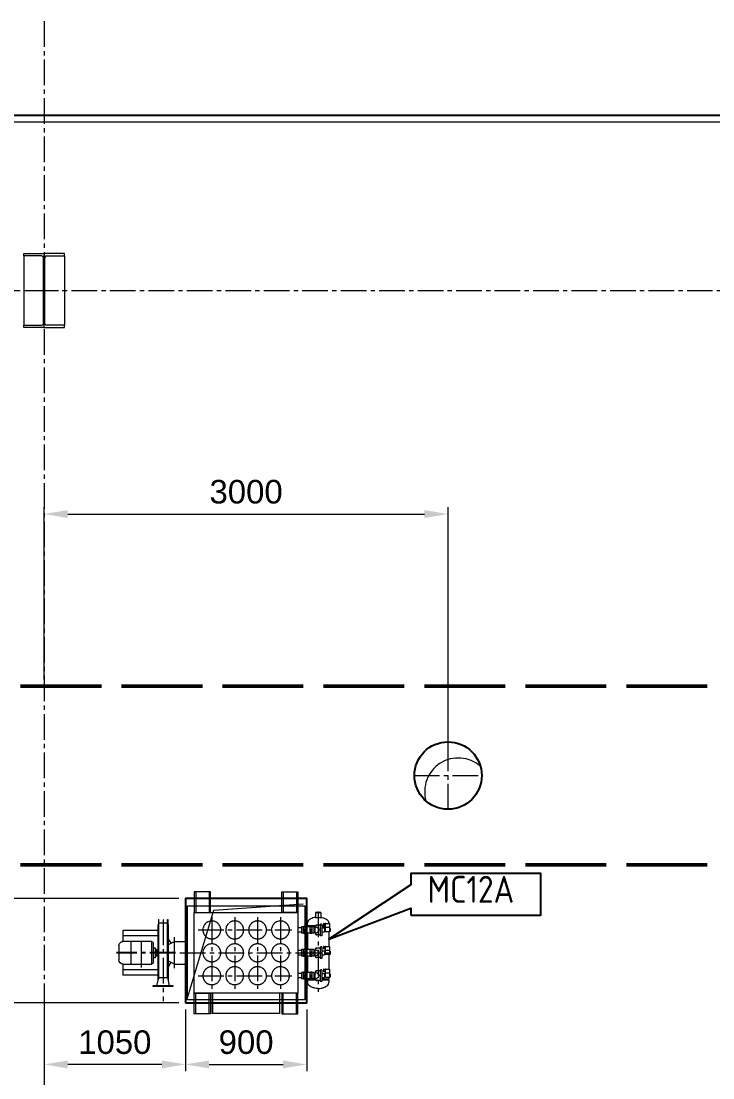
# Model space of a CAD drawing. Header units: millimetres. Extents: x 163705 to 1616509, y 81827 to 302547.
# Drawn here: x 881938 to 887076, y 144415 to 152260 of the extents above; entities that cross this region are included whole.
import ezdxf
from ezdxf.enums import TextEntityAlignment as Align

# ---------------------------------------------------------------- set-up
doc = ezdxf.new("R2010")
doc.units = ezdxf.units.MM
doc.header["$LTSCALE"] = 10
doc.linetypes.add('ACAD_ISO02W100', pattern=[15, 12, -3])
doc.linetypes.add('CENTER2', pattern=[28.575, 19.05, -3.175, 3.175, -3.175])
for name, color, linetype, lineweight in [('1-中心线', 1, 'CENTER2', 0), ('1-剖面线', 8, 'Continuous', 0), ('1-护栏', 4, 'Continuous', 18), ('1-文本', 4, 'Continuous', 0), ('1-标注', 3, 'Continuous', 0), ('1-虚线', 8, 'ACAD_ISO02W100', 0), ('1-设备轮廓', 2, 'Continuous', 18), ('1-钢构', 6, 'Continuous', 0)]:
    doc.layers.add(name, color=color, linetype=linetype, lineweight=lineweight)
doc.styles.add('HZ', font='gbenor.shx', dxfattribs={"bigfont": 'gbcbig.shx'})
doc.styles.get("Standard").update_dxf_attribs({"font": 'arial.ttf'})
doc.dimstyles.new('AM_GB50$0', dxfattribs={"dimscale": 50, "dimtxt": 3.5, "dimasz": 3.5, "dimexe": 1, "dimexo": 1, "dimgap": 1.5, "dimtad": 1, "dimdsep": 46, "dimtxsty": 'Standard', "dimcen": 0, "dimclrd": 256, "dimclre": 256, "dimclrt": 2, "dimadec": 0, "dimazin": 2, "dimtp": 0.1, "dimtm": 0.1, "dimtfac": 0.71, "dimtdec": 3, "dimtmove": 0, "dimatfit": 3, "dimfxl": 0, "dimlwd": -1, "dimlwe": -1, "dimarcsym": 0})

# ---------------------------------------------------------------- blocks, each defined once
blk = doc.blocks.new('G$CEDFA10A2')
for p, q in [((0, 535), (0, 553)), ((0, 553), (150, 553)), ((300, 553), (150, 553)), ((300, 535), (300, 553)), ((131.5, 535), (0, 535)), ((0, 535), (0, 21)), ((144.5, 34), (144.5, 522)), ((155.5, 34), (155.5, 522)), ((168.5, 535), (300, 535)), ((300, 535), (300, 21)), ((0, 21), (131.5, 21)), ((0, 3), (0, 21)), ((150, 3), (0, 3)), ((150, 3), (300, 3)), ((300, 21), (168.5, 21)), ((300, 3), (300, 21))]:
    blk.add_line(p, q)
for centre, start, end in [((131.5, 522), 0, 90), ((168.5, 522), 90, 180), ((131.5, 34), 270, 0), ((168.5, 34), 180, 270)]:
    blk.add_arc(centre, 13, start, end)
at = {"layer": '1-中心线'}
for p, q in [((150, 0), (150, 556)), ((-3, 278), (303, 278))]:
    blk.add_line(p, q, dxfattribs=at)
blk.add_text('HC_SUPERPART', height=0.001).set_placement((150, 3))
blk = doc.blocks.new('G$C9E76C0F0')
blk.add_circle((253, 253), 250)
at = {"layer": '1-中心线'}
for p, q in [((253, 0), (253, 506)), ((0, 253), (506, 253))]:
    blk.add_line(p, q, dxfattribs=at)
at = {"layer": '1-剖面线'}
blk.add_arc((329.3, 133.6), 250, 49.03118, 196.11693, dxfattribs=at)
blk = doc.blocks.new('*D469')
at = {"layer": '1-标注', "transparency": 16777216}
for p, q in [((882109.1, 147372.1), (882109.1, 148650.9)), ((885109.1, 146709.6), (885109.1, 148650.9)), ((882284.1, 148600.9), (884934.1, 148600.9))]:
    blk.add_line(p, q, dxfattribs=at)
for points in [[(882284.1, 148630), (882284.1, 148571.7), (882109.1, 148600.9)], [(884934.1, 148630), (884934.1, 148571.7), (885109.1, 148600.9)]]:
    blk.add_solid(points, dxfattribs=at)
at = {"layer": 'Defpoints', "transparency": 16777216}
for p in [(885109.1, 148600.9), (882109.1, 147322.1), (885109.1, 146659.6)]:
    blk.add_point(p, dxfattribs=at)
at = {"layer": '1-标注', "transparency": 16777216, "insert": (883609.1, 148765.3), "char_height": 175, "attachment_point": 5}
blk.add_mtext('3000', dxfattribs=at)
blk = doc.blocks.new('0')
at = {"layer": '1-中心线'}
blk.add_line((232, 248.3), (232, -357.8), dxfattribs=at)
at = {"layer": '1-中心线', "lineweight": 18}
blk.add_lwpolyline([(393, -108.5), (393, 107.5)], dxfattribs=at)
at = {"layer": '1-中心线', "lineweight": 25}
blk.add_lwpolyline([(140.2, 0), (578.9, 0)], dxfattribs=at)
at = {"layer": '1-设备轮廓'}
for p, q in [((197.2, 248.3), (197.2, -196.2)), ((199.5, 248.3), (197.2, 248.3)), ((266.8, 248.3), (264.5, 248.3)), ((264.5, 223.3), (199.5, 223.3)), ((269.1, -206.7), (269.1, 211.4)), ((269.1, 166), (530, 166)), ((530, 166), (530, 83.5)), ((146, 85), (50, 85)), ((146, -115), (146, 115)), ((269.1, 126), (530, 126)), ((314.5, -83.5), (314.5, 83.5)), ((314.5, 83.5), (528.7, 83.5)), ((560, 52.2), (560, -52.2)), ((146, -85), (50, -85)), ((269.1, -126), (530, -126)), ((528.7, -83.5), (314.5, -83.5)), ((530, -83.5), (530, -166)), ((269.1, -166), (530, -166))]:
    blk.add_line(p, q, dxfattribs=at)
for points in [[(199.5, -185.6), (199.5, 248.3)], [(264.5, -185.6), (264.5, 248.3)], [(266.8, 248.3), (266.8, -196.2)], [(197.2, 211.4), (194.9, 211.4), (194.9, -206.8)], [(266.8, 211.4), (269.1, 211.4)], [(146, -85), (196.5, -60), (196.5, 60), (146, 85)], [(469.5, -83.5), (469.5, 83.5)], [(269.1, 25), (274.5, 25), (274.5, -25), (269.1, -25)], [(274.5, 12), (282.5, 24)], [(290.5, -24), (282.5, -24), (282.5, 24), (290.5, 24)], [(302.5, 36), (290.5, 36), (290.5, -36), (302.5, -36)], [(274.5, -12), (282.5, -24)], [(277.5, -245.3), (264, -183.3), (200, -183.3), (186.5, -245.3)]]:
    blk.add_lwpolyline(points, dxfattribs=at)
blk.add_lwpolyline([(314.5, -79.3, -0.414214), (302.5, -67.3), (302.5, 67.3, -0.414214), (314.5, 79.3)], format="xyb", dxfattribs=at)
blk.add_lwpolyline([(157, -245.3), (307, -245.3), (307, -248.3), (157, -248.3)], close=True, dxfattribs=at)
for centre, radius, start, end in [((115, 129.8), 80.5, 314.61916, 353.31383), ((528.7, 52.2), 31.3, 359.99715, 89.99715), ((115, -129.8), 80.5, 6.68617, 45.38084), ((528.7, -52.2), 31.3, 269.99309, 359.99309)]:
    blk.add_arc(centre, radius, start, end, dxfattribs=at)
blk = doc.blocks.new('12A俯视')
at = {"layer": '1-中心线'}
for p, q in [((-535.5, 307.4), (-535.5, -289.9)), ((-255, 265.2), (-255, -266.8)), ((-85, 265.2), (-85, -266.8)), ((85, 265.2), (85, -266.8)), ((255, 265.2), (255, -266.8)), ((357.4, 170), (-340.2, 170)), ((491.8, 0), (-647.5, 0)), ((357.4, -170), (-340.2, -170))]:
    blk.add_line(p, q, dxfattribs=at)
at = {"layer": '1-护栏', "const_width": 10}
blk.add_lwpolyline([(-250, -300), (-250, -450), (250, -450), (250, -300)], dxfattribs=at)
at = {"layer": '1-虚线', "ltscale": 0.05}
for centre in [(-255, 170), (-85, 170), (85, 170), (255, 170), (-255, 0), (-85, 0), (85, 0), (255, 0), (-255, -170), (-85, -170), (85, -170), (255, -170)]:
    blk.add_circle(centre, 66.5, dxfattribs=at)
at = {"layer": '1-设备轮廓'}
for p, q in [((-555, 299.5), (-555.5, 299)), ((-515.5, 299), (-555.5, 299)), ((-555.5, 299), (-555.5, 263)), ((-555, 299.5), (-516, 299.5)), ((-516, 299.5), (-515.5, 299)), ((-515.5, 299), (-515.5, 263)), ((-620, 179.5), (-626, 179.5)), ((-626, 159.5), (-626, 179.5)), ((-622.5, 177.6), (-626, 177.6)), ((-622.5, 172.6), (-626, 172.6)), ((-622.5, 166.4), (-626, 166.4)), ((-622.5, 161.4), (-626, 161.4)), ((-620, 159.5), (-626, 159.5)), ((-622.5, 179.5), (-622.5, 159.5)), ((-620, 187), (-590, 187)), ((-620, 187), (-620, 157.5)), ((-619.5, 216.5), (-619.5, 187)), ((-619.5, 157), (-590, 157)), ((-579.3, 217), (-619, 217)), ((-614.5, 217), (-614.5, 219.5)), ((-614.5, 157), (-614.5, 47.5)), ((-591, 216.5), (-590.5, 217)), ((-590.5, 187), (-590.5, 217)), ((-590.5, 199), (-579.3, 199)), ((-565.5, 195), (-590.5, 195)), ((-590, 157), (-590.5, 157.5)), ((-590, 157), (-590, 187)), ((-582.3, 179), (-590, 179)), ((-582.3, 160), (-590, 160)), ((-582.3, 184.3), (-582.3, 154.7)), ((-565.5, 184.3), (-582.3, 184.3)), ((-579, 216.7), (-579, 199.3)), ((-579, 215), (-577.5, 215)), ((-579, 201), (-577.5, 201)), ((-579, 199.5), (-577.5, 199.5)), ((-577.5, 217), (-577.5, 199)), ((-577.5, 217), (-574, 217)), ((-577.5, 199), (-574, 199)), ((-576.5, 199), (-576.5, 217)), ((-576.5, 212.5), (-574, 212.5)), ((-576.5, 203.5), (-574, 203.5)), ((-574, 217), (-574, 199)), ((-563.2, 204), (-574, 204)), ((-574, 199.5), (-563.8, 199.5)), ((-565.5, 195.1), (-563.2, 201.3)), ((-565.5, 143.9), (-565.5, 195.1)), ((-563.2, 212.7), (-563.2, 126.3)), ((-563.2, 212.7), (-552.3, 212.7)), ((-552.3, 126.3), (-552.3, 212.7)), ((-552.3, 204.7), (-525.6, 204.7)), ((-455.5, 204), (-518.1, 204)), ((-516.1, 192.2), (-512.3, 192.2)), ((-460, 199.5), (-515.9, 199.5)), ((-515.9, 192.2), (-515.9, 197.6)), ((-455.5, 195), (-515.9, 195)), ((-512.3, 146.8), (-512.3, 192.2)), ((-512.3, 186.2), (-508.2, 186.4)), ((-508.2, 186.4), (-508.2, 152.7)), ((-502, 186.4), (-508.2, 186.4)), ((-502, 193.2), (-502, 145.8)), ((-502, 193.2), (-487, 193.2)), ((-487, 194.3), (-487, 144.8)), ((-475, 194.3), (-487, 194.3)), ((-485, 194.3), (-485, 194.2)), ((-477, 194.2), (-485, 194.2)), ((-485, 194.2), (-485, 194.1)), ((-485, 194.2), (-477, 194.2)), ((-477, 194.1), (-485, 194.1)), ((-485, 194.1), (-485, 194)), ((-485, 194.1), (-477, 194.1)), ((-477, 194), (-485, 194)), ((-485, 193.9), (-485, 193.7)), ((-485, 193.9), (-477, 193.9)), ((-477, 193.7), (-485, 193.7)), ((-485, 173.4), (-477, 173.4)), ((-485, 155.4), (-485, 173.4)), ((-477, 173), (-485, 173)), ((-482.2, 169.8), (-483.5, 169.8)), ((-483.5, 169.8), (-483.5, 157.5)), ((-482.2, 169.2), (-482.2, 171.2)), ((-479.8, 169.2), (-479.8, 171.2)), ((-478.5, 169.8), (-479.8, 169.8)), ((-478.5, 157.5), (-478.5, 169.8)), ((-477, 194.2), (-477, 194.3)), ((-477, 194.1), (-477, 194.2)), ((-477, 194), (-477, 194.1)), ((-477, 193.7), (-477, 193.9)), ((-477, 173.4), (-477, 155.4)), ((-475, 144.8), (-475, 194.3)), ((-475, 193.2), (-437, 193.2)), ((-460, 199.5), (-455.5, 204)), ((-460, 199.5), (-455.5, 195)), ((-455.5, 204), (-455.5, 219.5)), ((-455.5, 195), (-455.5, 193.2)), ((-437, 194.3), (-437, 144.8)), ((-425, 194.3), (-437, 194.3)), ((-427, 194.2), (-435, 194.2)), ((-435, 194.2), (-427, 194.2)), ((-427, 194.1), (-435, 194.1)), ((-435, 194.1), (-427, 194.1)), ((-427, 194), (-435, 194)), ((-435, 193.9), (-427, 193.9)), ((-427, 193.7), (-435, 193.7)), ((-435, 173.4), (-427, 173.4)), ((-427, 173), (-435, 173)), ((-432.2, 169.8), (-433.5, 169.8)), ((-433.5, 169.8), (-433.5, 157.5)), ((-432.2, 169.2), (-432.2, 171.2)), ((-429.8, 169.2), (-429.8, 171.2)), ((-428.5, 169.8), (-429.8, 169.8)), ((-428.5, 157.5), (-428.5, 169.8)), ((-427, 194.2), (-427, 194.3)), ((-427, 194.1), (-427, 194.2)), ((-427, 194), (-427, 194.1)), ((-427, 193.7), (-427, 193.9)), ((-427, 173.4), (-427, 155.4)), ((-425, 144.8), (-425, 194.3)), ((-425, 193.2), (-412, 193.2)), ((-412, 193.2), (-412, 145.8)), ((-412, 186.4), (-385, 186.4)), ((-565.5, 154.7), (-582.3, 154.7)), ((-565.5, 143.9), (-563.2, 137.7)), ((-563.2, 126.3), (-552.3, 126.3)), ((-552.3, 134.3), (-525.6, 134.3)), ((-516.1, 146.8), (-512.3, 146.8)), ((-515.9, 141.4), (-515.9, 146.8)), ((-512.3, 152.8), (-508.2, 152.7)), ((-502, 152.7), (-508.2, 152.7)), ((-502, 145.8), (-487, 145.8)), ((-475, 144.8), (-487, 144.8)), ((-477, 155.4), (-485, 155.4)), ((-475, 145.8), (-437, 145.8)), ((-455.5, 145.8), (-455.5, 23.7)), ((-425, 144.8), (-437, 144.8)), ((-427, 155.4), (-435, 155.4)), ((-425, 145.8), (-412, 145.8)), ((-412, 152.7), (-385, 152.7)), ((-620, 10), (-626, 10)), ((-626, -10), (-626, 10)), ((-622.5, 8.1), (-626, 8.1)), ((-622.5, 3.1), (-626, 3.1)), ((-622.5, 10), (-622.5, -10)), ((-620, 17.5), (-590, 17.5)), ((-620, 17.5), (-620, -12)), ((-619.5, 47), (-619.5, 17.5)), ((-579.3, 47.5), (-619, 47.5)), ((-591, 47), (-590.5, 47.5)), ((-590.5, 17.5), (-590.5, 47.5)), ((-590.5, 29.5), (-579.3, 29.5)), ((-590, -12.5), (-590, 17.5)), ((-582.3, 9.5), (-590, 9.5)), ((-582.3, 14.8), (-582.3, -14.8)), ((-565.5, 14.8), (-582.3, 14.8)), ((-579, 47.2), (-579, 29.8)), ((-579, 45.5), (-577.5, 45.5)), ((-579, 31.5), (-577.5, 31.5)), ((-577.5, 47.5), (-577.5, 29.5)), ((-577.5, 47.5), (-574, 47.5)), ((-577.5, 29.5), (-574, 29.5)), ((-576.5, 29.5), (-576.5, 47.5)), ((-576.5, 43), (-574, 43)), ((-576.5, 34), (-574, 34)), ((-574, 47.5), (-574, 29.5)), ((-565.5, 25.6), (-563.2, 31.8)), ((-565.5, -25.6), (-565.5, 25.6)), ((-563.2, 43.2), (-563.2, -43.2)), ((-563.2, 43.2), (-552.3, 43.2)), ((-552.3, -43.2), (-552.3, 43.2)), ((-552.3, 35.2), (-525.6, 35.2)), ((-516.1, 22.7), (-512.3, 22.7)), ((-515.9, 22.7), (-515.9, 28.1)), ((-512.3, -22.7), (-512.3, 22.7)), ((-502, 23.7), (-502, -23.7)), ((-502, 23.7), (-487, 23.7)), ((-487, 24.8), (-487, -24.7)), ((-475, 24.8), (-487, 24.8)), ((-485, 24.8), (-485, 24.7)), ((-477, 24.7), (-485, 24.7)), ((-485, 24.7), (-485, 24.6)), ((-485, 24.7), (-477, 24.7)), ((-477, 24.6), (-485, 24.6)), ((-485, 24.6), (-485, 24.5)), ((-485, 24.6), (-477, 24.6)), ((-477, 24.5), (-485, 24.5)), ((-485, 24.4), (-485, 24.2)), ((-485, 24.4), (-477, 24.4)), ((-477, 24.2), (-485, 24.2)), ((-485, 3.9), (-477, 3.9)), ((-485, -14.1), (-485, 3.9)), ((-477, 3.5), (-485, 3.5)), ((-482.2, 0.3), (-483.5, 0.3)), ((-483.5, 0.3), (-483.5, -12)), ((-482.2, -0.3), (-482.2, 1.7)), ((-479.8, -0.3), (-479.8, 1.7)), ((-478.5, 0.3), (-479.8, 0.3)), ((-478.5, -12), (-478.5, 0.3)), ((-477, 24.7), (-477, 24.8)), ((-477, 24.6), (-477, 24.7)), ((-477, 24.5), (-477, 24.6)), ((-477, 24.2), (-477, 24.4)), ((-477, 3.9), (-477, -14.1)), ((-475, -24.7), (-475, 24.8)), ((-475, 23.7), (-437, 23.7)), ((-437, 24.8), (-437, -24.7)), ((-425, 24.8), (-437, 24.8)), ((-427, 24.7), (-435, 24.7)), ((-435, 24.7), (-427, 24.7)), ((-427, 24.6), (-435, 24.6)), ((-435, 24.6), (-427, 24.6)), ((-427, 24.5), (-435, 24.5)), ((-435, 24.4), (-427, 24.4)), ((-427, 24.2), (-435, 24.2)), ((-435, 3.9), (-427, 3.9)), ((-427, 3.5), (-435, 3.5)), ((-432.2, 0.3), (-433.5, 0.3)), ((-433.5, 0.3), (-433.5, -12)), ((-432.2, -0.3), (-432.2, 1.7)), ((-429.8, -0.3), (-429.8, 1.7)), ((-428.5, 0.3), (-429.8, 0.3)), ((-428.5, -12), (-428.5, 0.3)), ((-427, 24.7), (-427, 24.8)), ((-427, 24.6), (-427, 24.7)), ((-427, 24.5), (-427, 24.6)), ((-427, 24.2), (-427, 24.4)), ((-427, 3.9), (-427, -14.1)), ((-425, -24.7), (-425, 24.8)), ((-425, 23.7), (-412, 23.7)), ((-412, 23.7), (-412, -23.7)), ((-412, 16.8), (-385, 16.8)), ((-622.5, -3.1), (-626, -3.1)), ((-622.5, -8.1), (-626, -8.1)), ((-620, -10), (-626, -10)), ((-619.5, -12.5), (-590, -12.5)), ((-614.5, -12.5), (-614.5, -122)), ((-590, -12.5), (-590.5, -12)), ((-582.3, -9.5), (-590, -9.5)), ((-565.5, -14.8), (-582.3, -14.8)), ((-565.5, -25.6), (-563.2, -31.8)), ((-563.2, -43.2), (-552.3, -43.2)), ((-552.3, -35.2), (-525.6, -35.2)), ((-516.1, -22.7), (-512.3, -22.7)), ((-515.9, -28.1), (-515.9, -22.7)), ((-502, -23.7), (-487, -23.7)), ((-475, -24.7), (-487, -24.7)), ((-477, -14.1), (-485, -14.1)), ((-475, -23.7), (-437, -23.7)), ((-455.5, -23.7), (-455.5, -145.8)), ((-425, -24.7), (-437, -24.7)), ((-427, -14.1), (-435, -14.1)), ((-425, -23.7), (-412, -23.7)), ((-412, -16.8), (-385, -16.8)), ((-620, -152), (-590, -152)), ((-620, -152), (-620, -181.5)), ((-619.5, -122.5), (-619.5, -152)), ((-579.3, -122), (-619, -122)), ((-591, -122.5), (-590.5, -122)), ((-590.5, -152), (-590.5, -122)), ((-590.5, -140), (-579.3, -140)), ((-590, -182), (-590, -152)), ((-582.3, -154.7), (-582.3, -184.3)), ((-565.5, -154.7), (-582.3, -154.7)), ((-579, -122.3), (-579, -139.7)), ((-579, -124), (-577.5, -124)), ((-579, -138), (-577.5, -138)), ((-577.5, -122), (-577.5, -140)), ((-577.5, -122), (-574, -122)), ((-577.5, -140), (-574, -140)), ((-576.5, -140), (-576.5, -122)), ((-576.5, -126.5), (-574, -126.5)), ((-576.5, -135.5), (-574, -135.5)), ((-574, -122), (-574, -140)), ((-565.5, -143.9), (-563.2, -137.7)), ((-565.5, -195.1), (-565.5, -143.9)), ((-563.2, -126.3), (-563.2, -212.7)), ((-563.2, -126.3), (-552.3, -126.3)), ((-552.3, -212.7), (-552.3, -126.3)), ((-552.3, -134.3), (-525.6, -134.3)), ((-516.1, -146.8), (-512.3, -146.8)), ((-515.9, -146.8), (-515.9, -141.4)), ((-512.3, -192.2), (-512.3, -146.8)), ((-502, -145.8), (-502, -193.2)), ((-502, -145.8), (-487, -145.8)), ((-487, -144.8), (-487, -194.3)), ((-475, -144.8), (-487, -144.8)), ((-485, -144.8), (-485, -144.8)), ((-477, -144.8), (-485, -144.8)), ((-485, -144.8), (-485, -144.9)), ((-485, -144.8), (-477, -144.8)), ((-477, -144.9), (-485, -144.9)), ((-485, -144.9), (-485, -145)), ((-485, -144.9), (-477, -144.9)), ((-477, -145), (-485, -145)), ((-485, -145.1), (-485, -145.3)), ((-485, -145.1), (-477, -145.1)), ((-477, -145.3), (-485, -145.3)), ((-477, -144.8), (-477, -144.8)), ((-477, -144.9), (-477, -144.8)), ((-477, -145), (-477, -144.9)), ((-477, -145.3), (-477, -145.1)), ((-475, -194.3), (-475, -144.8)), ((-475, -145.8), (-437, -145.8)), ((-437, -144.8), (-437, -194.3)), ((-425, -144.8), (-437, -144.8)), ((-427, -144.8), (-435, -144.8)), ((-435, -144.8), (-427, -144.8)), ((-427, -144.9), (-435, -144.9)), ((-435, -144.9), (-427, -144.9)), ((-427, -145), (-435, -145)), ((-435, -145.1), (-427, -145.1)), ((-427, -145.3), (-435, -145.3)), ((-427, -144.8), (-427, -144.8)), ((-427, -144.9), (-427, -144.8)), ((-427, -145), (-427, -144.9)), ((-427, -145.3), (-427, -145.1)), ((-425, -194.3), (-425, -144.8)), ((-425, -145.8), (-412, -145.8)), ((-412, -145.8), (-412, -193.2)), ((-412, -152.7), (-385, -152.7)), ((-620, -159.5), (-626, -159.5)), ((-626, -179.5), (-626, -159.5)), ((-622.5, -161.4), (-626, -161.4)), ((-622.5, -166.4), (-626, -166.4)), ((-622.5, -172.6), (-626, -172.6)), ((-622.5, -177.6), (-626, -177.6)), ((-620, -179.5), (-626, -179.5)), ((-622.5, -159.5), (-622.5, -179.5)), ((-619.5, -182), (-590, -182)), ((-614.5, -182), (-614.5, -195)), ((-614.5, -195), (-565.5, -195)), ((-610, -199.5), (-614.5, -195)), ((-610, -199.5), (-614.5, -204)), ((-614.5, -204), (-563.2, -204)), ((-614.5, -204), (-614.5, -219.5)), ((-563.8, -199.5), (-610, -199.5)), ((-590, -182), (-590.5, -181.5)), ((-582.3, -160), (-590, -160)), ((-582.3, -179), (-590, -179)), ((-565.5, -184.3), (-582.3, -184.3)), ((-565.5, -195.1), (-563.2, -201.3)), ((-563.2, -212.7), (-552.3, -212.7)), ((-552.3, -204.7), (-525.6, -204.7)), ((-518.1, -204), (-455.5, -204)), ((-516.1, -192.2), (-512.3, -192.2)), ((-515.9, -197.6), (-515.9, -192.2)), ((-515.9, -195), (-455.5, -195)), ((-460, -199.5), (-515.9, -199.5)), ((-502, -193.2), (-487, -193.2)), ((-475, -194.3), (-487, -194.3)), ((-485, -165.6), (-477, -165.6)), ((-485, -183.6), (-485, -165.6)), ((-477, -166), (-485, -166)), ((-477, -183.6), (-485, -183.6)), ((-482.2, -169.2), (-483.5, -169.2)), ((-483.5, -169.2), (-483.5, -181.5)), ((-482.2, -169.8), (-482.2, -167.8)), ((-479.8, -169.8), (-479.8, -167.8)), ((-478.5, -169.2), (-479.8, -169.2)), ((-478.5, -181.5), (-478.5, -169.2)), ((-477, -165.6), (-477, -183.6)), ((-475, -193.2), (-437, -193.2)), ((-460, -199.5), (-455.5, -195)), ((-460, -199.5), (-455.5, -204)), ((-455.5, -193.2), (-455.5, -195)), ((-455.5, -204), (-455.5, -219.5)), ((-425, -194.3), (-437, -194.3)), ((-435, -165.6), (-427, -165.6)), ((-427, -166), (-435, -166)), ((-427, -183.6), (-435, -183.6)), ((-432.2, -169.2), (-433.5, -169.2)), ((-433.5, -169.2), (-433.5, -181.5)), ((-432.2, -169.8), (-432.2, -167.8)), ((-429.8, -169.8), (-429.8, -167.8)), ((-428.5, -169.2), (-429.8, -169.2)), ((-428.5, -181.5), (-428.5, -169.2)), ((-427, -165.6), (-427, -183.6)), ((-425, -193.2), (-412, -193.2)), ((-412, -186.4), (-385, -186.4))]:
    blk.add_line(p, q, dxfattribs=at)
for points in [[(435, 350), (-435, 350), (-435, -350), (435, -350)], [(385, 300), (-385, 300), (-385, -300), (385, -300)]]:
    blk.add_lwpolyline(points, close=True, dxfattribs=at)
for centre, radius, start, end in [((-619.5, 157.5), 0.5, 180, 270), ((-619, 216.5), 0.5, 90, 180), ((-579.3, 216.7), 0.3, 0, 90), ((-579.3, 199.3), 0.3, 270, 0), ((-515.9, 169.5), 22.7, 91.59113, 268.40887), ((-619, 47), 0.5, 90, 180), ((-579.3, 47.2), 0.3, 0, 90), ((-579.3, 29.8), 0.3, 270, 0), ((-515.9, 0), 22.7, 91.59113, 268.40887), ((-619.5, -12), 0.5, 180, 270), ((-619, -122.5), 0.5, 90, 180), ((-579.3, -122.3), 0.3, 0, 90), ((-579.3, -139.7), 0.3, 270, 0), ((-515.9, -169.5), 22.7, 91.59113, 268.40887), ((-619.5, -181.5), 0.5, 180, 270)]:
    blk.add_arc(centre, radius, start, end, dxfattribs=at)
for centre, major_axis, start_param, end_param in [((-481, 169.2), (-2.5, 0), 0, 3.141593), ((-481, 157.5), (2.5, 0), 3.141593, 6.283185), ((-481, 169.2), (1.24, 0), 3.141593, 6.283185), ((-431, 169.2), (-2.5, 0), 0, 3.141593), ((-431, 157.5), (2.5, 0), 3.141593, 6.283185), ((-431, 169.2), (1.24, 0), 3.141593, 6.283185), ((-481, -0.3), (-2.5, 0), 0, 3.141593), ((-481, -12), (2.5, 0), 3.141593, 6.283185), ((-481, -0.3), (1.24, 0), 3.141593, 6.283185), ((-431, -0.3), (-2.5, 0), 0, 3.141593), ((-431, -12), (2.5, 0), 3.141593, 6.283185), ((-431, -0.3), (1.24, 0), 3.141593, 6.283185), ((-481, -169.8), (-2.5, 0), 0, 3.141593), ((-481, -181.5), (2.5, 0), 3.141593, 6.283185), ((-481, -169.8), (1.24, 0), 3.141593, 6.283185), ((-431, -169.8), (-2.5, 0), 0, 3.141593), ((-431, -181.5), (2.5, 0), 3.141593, 6.283185), ((-431, -169.8), (1.24, 0), 3.141593, 6.283185)]:
    blk.add_ellipse(centre, major_axis=major_axis, ratio=0.213187, start_param=start_param, end_param=end_param, dxfattribs=at)
for centre in [(-481, 171.2), (-431, 171.2), (-481, 1.7), (-431, 1.7), (-481, -167.8), (-431, -167.8)]:
    blk.add_ellipse(centre, major_axis=(-1.24, 0), ratio=0.213187, dxfattribs=at)
for points, knots in [([(-555.5, 263), (-562.2, 262), (-568.7, 260.5), (-580.7, 256.5), (-586.3, 254.1), (-596.1, 248.6), (-600.4, 245.4), (-607.3, 238.6), (-610, 235), (-613.2, 228.2), (-614.1, 225.1), (-614.5, 221.2), (-614.5, 220.3), (-614.5, 219.5)], [-1.309988, -1.309988, -1.309988, -1.309988, -1.04799, -1.04799, -0.785993, -0.785993, -0.523995, -0.523995, -0.261998, -0.261998, -0.055091, -0.055091, 0, 0, 0, 0]), ([(-545.7, 263), (-545.8, 263), (-545.9, 263), (-548.3, 263), (-550.2, 263), (-553.3, 263), (-554.4, 263), (-555.3, 263), (-555.5, 263), (-555.5, 263)], [-4.845299, -4.845299, -4.845299, -4.845299, -4.804927, -4.804927, -4.004106, -4.004106, -3.203285, -3.203285, -2.740378, -2.740378, -2.740378, -2.740378]), ([(-514.5, 263), (-514.5, 263), (-514.6, 263), (-515.4, 263), (-516.4, 263), (-519.3, 263), (-521.2, 263), (-525.6, 263), (-528.1, 263), (-533.3, 263), (-536, 263), (-541.1, 263), (-543.5, 263), (-545.7, 263)], [3.718151, 3.718151, 3.718151, 3.718151, 4.110121, 4.110121, 4.910942, 4.910942, 5.711763, 5.711763, 6.512584, 6.512584, 7.313406, 7.313406, 8.073855, 8.073855, 8.073855, 8.073855]), ([(-514.5, 263), (-507.8, 262), (-501.3, 260.5), (-489.3, 256.5), (-483.7, 254.1), (-473.9, 248.6), (-469.6, 245.4), (-462.7, 238.6), (-460, 235), (-456.8, 228.2), (-455.9, 225.1), (-455.5, 221.2), (-455.5, 220.3), (-455.5, 219.5)], [-1.309988, -1.309988, -1.309988, -1.309988, -1.04799, -1.04799, -0.785993, -0.785993, -0.523995, -0.523995, -0.261998, -0.261998, -0.055091, -0.055091, 0, 0, 0, 0]), ([(-525.6, 204.7), (-525.2, 204.7), (-524.8, 204.7), (-524.1, 204.7), (-523.7, 204.7), (-522.9, 204.7), (-522.6, 204.7), (-521.8, 204.6), (-521.4, 204.6), (-520.7, 204.6), (-520.3, 204.5), (-519.9, 204.5)], [-0.494091, -0.494091, -0.494091, -0.494091, -0.210173, -0.210173, 0.073744, 0.073744, 0.357662, 0.357662, 0.64158, 0.64158, 0.925497, 0.925497, 0.925497, 0.925497]), ([(-522.7, 204.4), (-522.6, 204.4), (-522.5, 204.3), (-522.2, 204.3), (-521.9, 204.2), (-521.3, 204), (-520.9, 203.9), (-519.7, 203.7), (-519.1, 203.6), (-518.5, 203.7), (-518.4, 203.7), (-518.1, 203.8), (-518, 203.8), (-517.8, 203.8)], [0.000998, 0.000998, 0.000998, 0.000998, 0.069139, 0.069139, 0.234429, 0.234429, 0.517948, 0.517948, 1.105006, 1.105006, 1.360104, 1.360104, 1.587165, 1.587165, 1.587165, 1.587165]), ([(-517.4, 203), (-517.4, 203), (-517.5, 203), (-517.6, 203), (-517.6, 203), (-517.6, 203), (-517.7, 203), (-517.7, 203), (-517.7, 203), (-517.8, 203), (-517.8, 203), (-517.9, 203), (-518, 203), (-518.7, 203.2), (-519.4, 203.4), (-520.8, 203.8), (-521.6, 204.1), (-522.6, 204.3), (-522.6, 204.4), (-522.7, 204.4)], [-1.87476, -1.87476, -1.87476, -1.87476, -1.834063, -1.834063, -1.809554, -1.809554, -1.791693, -1.791693, -1.77533, -1.77533, -1.749166, -1.749166, -1.700637, -1.700637, -1.202539, -1.202539, -0.626183, -0.626183, -0.56657, -0.56657, -0.56657, -0.56657]), ([(-517.8, 203.8), (-518.1, 204), (-518.3, 204.1), (-519, 204.4), (-519.4, 204.5), (-519.9, 204.5)], [0.5229231, 0.5229231, 0.5229231, 0.5229231, 0.7468368, 0.7468368, 1.1035237, 1.1035237, 1.1035237, 1.1035237]), ([(-517.4, 203), (-517.2, 203), (-517.1, 202.9), (-516.9, 202.8), (-516.8, 202.7), (-516.8, 202.6)], [0, 0, 0, 0, 0.1578582, 0.1578582, 0.2610797, 0.2610797, 0.2610797, 0.2610797]), ([(-516.8, 202.6), (-516.7, 202.5), (-516.6, 202.4), (-516.4, 202), (-516.3, 201.9), (-516.2, 201.5), (-516.1, 201.4), (-516, 201), (-516, 200.8), (-515.9, 200.5), (-515.9, 200.3), (-515.9, 200.1)], [-0.4056388, -0.4056388, -0.4056388, -0.4056388, -0.324511, -0.324511, -0.2433833, -0.2433833, -0.1622555, -0.1622555, -0.0811278, -0.0811278, 0, 0, 0, 0]), ([(-516.1, 192.2), (-516.2, 192.2), (-516.4, 192.2), (-516.6, 192.2), (-516.6, 192.2), (-516.6, 192.2)], [2.4760374, 2.4760374, 2.4760374, 2.4760374, 2.6401932, 2.6401932, 2.6403136, 2.6403136, 2.6403136, 2.6403136]), ([(-515.9, 197.6), (-515.9, 197.8), (-515.9, 198), (-515.9, 198.6), (-515.9, 198.9), (-515.9, 199.5), (-515.9, 199.8), (-515.9, 200.1)], [0, 0, 0, 0, 0.1390241, 0.1390241, 0.3614625, 0.3614625, 0.6238733, 0.6238733, 0.6238733, 0.6238733]), ([(-519.9, 134.5), (-520.3, 134.5), (-520.7, 134.4), (-521.4, 134.4), (-521.8, 134.4), (-522.6, 134.3), (-522.9, 134.3), (-523.7, 134.3), (-524.1, 134.3), (-524.8, 134.3), (-525.2, 134.3), (-525.6, 134.3)], [-1.417319, -1.417319, -1.417319, -1.417319, -1.133401, -1.133401, -0.849483, -0.849483, -0.565566, -0.565566, -0.281648, -0.281648, 0.00227, 0.00227, 0.00227, 0.00227]), ([(-522.7, 134.6), (-522.4, 134.7), (-522, 134.8), (-521, 135.1), (-520.4, 135.3), (-519.3, 135.6), (-518.9, 135.7), (-518.3, 135.9), (-518.1, 135.9), (-517.9, 136), (-517.8, 136), (-517.8, 136), (-517.7, 136), (-517.7, 136), (-517.7, 136), (-517.6, 136), (-517.6, 136), (-517.5, 136), (-517.5, 136), (-517.4, 136), (-517.4, 136), (-517.4, 136)], [-3.290599, -3.290599, -3.290599, -3.290599, -3.048913, -3.048913, -2.58524, -2.58524, -2.255677, -2.255677, -2.074276, -2.074276, -2.032381, -2.032381, -2.008518, -2.008518, -1.987979, -1.987979, -1.963041, -1.963041, -1.916208, -1.916208, -1.903925, -1.903925, -1.903925, -1.903925]), ([(-517.8, 135.2), (-518, 135.2), (-518.2, 135.2), (-518.8, 135.4), (-519.3, 135.4), (-520.7, 135.2), (-521.4, 135), (-522.3, 134.7), (-522.4, 134.7), (-522.6, 134.6), (-522.6, 134.6), (-522.7, 134.6)], [0.2987907, 0.2987907, 0.2987907, 0.2987907, 0.4333009, 0.4333009, 0.7742633, 0.7742633, 1.1330942, 1.1330942, 1.1888711, 1.1888711, 1.2263215, 1.2263215, 1.2263215, 1.2263215]), ([(-519.9, 134.5), (-519.4, 134.5), (-519, 134.6), (-518.3, 134.9), (-518.1, 135), (-517.8, 135.2)], [0.142873, 0.142873, 0.142873, 0.142873, 0.4994384, 0.4994384, 0.7232938, 0.7232938, 0.7232938, 0.7232938]), ([(-516.8, 136.4), (-516.8, 136.3), (-516.9, 136.2), (-517.1, 136.1), (-517.2, 136), (-517.4, 136)], [0.0462954, 0.0462954, 0.0462954, 0.0462954, 0.1484069, 0.1484069, 0.3063071, 0.3063071, 0.3063071, 0.3063071]), ([(-515.9, 138.9), (-515.9, 138.7), (-515.9, 138.5), (-516, 138.2), (-516, 138), (-516.1, 137.6), (-516.2, 137.5), (-516.3, 137.1), (-516.4, 137), (-516.6, 136.6), (-516.7, 136.5), (-516.8, 136.4)], [-1.1127952, -1.1127952, -1.1127952, -1.1127952, -1.0316674, -1.0316674, -0.9505397, -0.9505397, -0.8694119, -0.8694119, -0.7882842, -0.7882842, -0.7071564, -0.7071564, -0.7071564, -0.7071564]), ([(-516.6, 146.8), (-516.6, 146.8), (-516.6, 146.8), (-516.4, 146.8), (-516.2, 146.8), (-516.1, 146.8)], [0.3767552, 0.3767552, 0.3767552, 0.3767552, 0.3768756, 0.3768756, 0.5410313, 0.5410313, 0.5410313, 0.5410313]), ([(-515.9, 138.9), (-515.9, 139), (-515.9, 139.1), (-515.9, 139.5), (-515.9, 140), (-515.9, 140.8), (-515.9, 141.1), (-515.9, 141.4)], [0, 0, 0, 0, 0.0879313, 0.0879313, 0.4093826, 0.4093826, 0.6238733, 0.6238733, 0.6238733, 0.6238733]), ([(-525.6, 35.2), (-525.2, 35.2), (-524.8, 35.2), (-524.1, 35.2), (-523.7, 35.2), (-522.9, 35.2), (-522.6, 35.2), (-521.8, 35.1), (-521.4, 35.1), (-520.7, 35.1), (-520.3, 35), (-519.9, 35)], [-0.494091, -0.494091, -0.494091, -0.494091, -0.210173, -0.210173, 0.073744, 0.073744, 0.357662, 0.357662, 0.64158, 0.64158, 0.925497, 0.925497, 0.925497, 0.925497]), ([(-522.7, 34.9), (-522.6, 34.9), (-522.5, 34.8), (-522.2, 34.8), (-521.9, 34.7), (-521.3, 34.5), (-520.9, 34.4), (-519.7, 34.2), (-519.1, 34.1), (-518.5, 34.2), (-518.4, 34.2), (-518.1, 34.3), (-518, 34.3), (-517.8, 34.3)], [0.000998, 0.000998, 0.000998, 0.000998, 0.069139, 0.069139, 0.234429, 0.234429, 0.517948, 0.517948, 1.105006, 1.105006, 1.360104, 1.360104, 1.587165, 1.587165, 1.587165, 1.587165]), ([(-517.4, 33.5), (-517.4, 33.5), (-517.5, 33.5), (-517.6, 33.5), (-517.6, 33.5), (-517.6, 33.5), (-517.7, 33.5), (-517.7, 33.5), (-517.7, 33.5), (-517.8, 33.5), (-517.8, 33.5), (-517.9, 33.5), (-518, 33.5), (-518.7, 33.7), (-519.4, 33.9), (-520.8, 34.3), (-521.6, 34.6), (-522.6, 34.8), (-522.6, 34.9), (-522.7, 34.9)], [-1.87476, -1.87476, -1.87476, -1.87476, -1.834063, -1.834063, -1.809554, -1.809554, -1.791693, -1.791693, -1.77533, -1.77533, -1.749166, -1.749166, -1.700637, -1.700637, -1.202539, -1.202539, -0.626183, -0.626183, -0.56657, -0.56657, -0.56657, -0.56657]), ([(-517.8, 34.3), (-518.1, 34.5), (-518.3, 34.6), (-519, 34.9), (-519.4, 35), (-519.9, 35)], [0.5229231, 0.5229231, 0.5229231, 0.5229231, 0.7468368, 0.7468368, 1.1035237, 1.1035237, 1.1035237, 1.1035237]), ([(-517.4, 33.5), (-517.2, 33.5), (-517.1, 33.4), (-516.9, 33.3), (-516.8, 33.2), (-516.8, 33.1)], [0, 0, 0, 0, 0.1578582, 0.1578582, 0.2610797, 0.2610797, 0.2610797, 0.2610797]), ([(-516.8, 33.1), (-516.7, 33), (-516.6, 32.9), (-516.4, 32.5), (-516.3, 32.4), (-516.2, 32), (-516.1, 31.9), (-516, 31.5), (-516, 31.3), (-515.9, 31), (-515.9, 30.8), (-515.9, 30.6)], [-0.4056388, -0.4056388, -0.4056388, -0.4056388, -0.324511, -0.324511, -0.2433833, -0.2433833, -0.1622555, -0.1622555, -0.0811278, -0.0811278, 0, 0, 0, 0]), ([(-516.1, 22.7), (-516.2, 22.7), (-516.4, 22.7), (-516.6, 22.7), (-516.6, 22.7), (-516.6, 22.7)], [2.4760374, 2.4760374, 2.4760374, 2.4760374, 2.6401932, 2.6401932, 2.6403136, 2.6403136, 2.6403136, 2.6403136]), ([(-515.9, 28.1), (-515.9, 28.3), (-515.9, 28.5), (-515.9, 29.1), (-515.9, 29.4), (-515.9, 30), (-515.9, 30.3), (-515.9, 30.6)], [0, 0, 0, 0, 0.1390241, 0.1390241, 0.3614625, 0.3614625, 0.6238733, 0.6238733, 0.6238733, 0.6238733]), ([(-519.9, -35), (-520.3, -35), (-520.7, -35.1), (-521.4, -35.1), (-521.8, -35.1), (-522.6, -35.2), (-522.9, -35.2), (-523.7, -35.2), (-524.1, -35.2), (-524.8, -35.2), (-525.2, -35.2), (-525.6, -35.2)], [-1.417319, -1.417319, -1.417319, -1.417319, -1.133401, -1.133401, -0.849483, -0.849483, -0.565566, -0.565566, -0.281648, -0.281648, 0.00227, 0.00227, 0.00227, 0.00227]), ([(-522.7, -34.9), (-522.4, -34.8), (-522, -34.7), (-521, -34.4), (-520.4, -34.2), (-519.3, -33.9), (-518.9, -33.8), (-518.3, -33.6), (-518.1, -33.6), (-517.9, -33.5), (-517.8, -33.5), (-517.8, -33.5), (-517.7, -33.5), (-517.7, -33.5), (-517.7, -33.5), (-517.6, -33.5), (-517.6, -33.5), (-517.5, -33.5), (-517.5, -33.5), (-517.4, -33.5), (-517.4, -33.5), (-517.4, -33.5)], [-3.290599, -3.290599, -3.290599, -3.290599, -3.048913, -3.048913, -2.58524, -2.58524, -2.255677, -2.255677, -2.074276, -2.074276, -2.032381, -2.032381, -2.008518, -2.008518, -1.987979, -1.987979, -1.963041, -1.963041, -1.916208, -1.916208, -1.903925, -1.903925, -1.903925, -1.903925]), ([(-517.8, -34.3), (-518, -34.3), (-518.2, -34.3), (-518.8, -34.1), (-519.3, -34.1), (-520.7, -34.3), (-521.4, -34.5), (-522.3, -34.8), (-522.4, -34.8), (-522.6, -34.9), (-522.6, -34.9), (-522.7, -34.9)], [0.2987907, 0.2987907, 0.2987907, 0.2987907, 0.4333009, 0.4333009, 0.7742633, 0.7742633, 1.1330942, 1.1330942, 1.1888711, 1.1888711, 1.2263215, 1.2263215, 1.2263215, 1.2263215]), ([(-519.9, -35), (-519.4, -35), (-519, -34.9), (-518.3, -34.6), (-518.1, -34.5), (-517.8, -34.3)], [0.142873, 0.142873, 0.142873, 0.142873, 0.4994384, 0.4994384, 0.7232938, 0.7232938, 0.7232938, 0.7232938]), ([(-516.8, -33.1), (-516.8, -33.2), (-516.9, -33.3), (-517.1, -33.4), (-517.2, -33.5), (-517.4, -33.5)], [0.0462954, 0.0462954, 0.0462954, 0.0462954, 0.1484069, 0.1484069, 0.3063071, 0.3063071, 0.3063071, 0.3063071]), ([(-515.9, -30.6), (-515.9, -30.8), (-515.9, -31), (-516, -31.3), (-516, -31.5), (-516.1, -31.9), (-516.2, -32), (-516.3, -32.4), (-516.4, -32.5), (-516.6, -32.9), (-516.7, -33), (-516.8, -33.1)], [-1.1127952, -1.1127952, -1.1127952, -1.1127952, -1.0316674, -1.0316674, -0.9505397, -0.9505397, -0.8694119, -0.8694119, -0.7882842, -0.7882842, -0.7071564, -0.7071564, -0.7071564, -0.7071564]), ([(-516.6, -22.7), (-516.6, -22.7), (-516.6, -22.7), (-516.4, -22.7), (-516.2, -22.7), (-516.1, -22.7)], [0.3767552, 0.3767552, 0.3767552, 0.3767552, 0.3768756, 0.3768756, 0.5410313, 0.5410313, 0.5410313, 0.5410313]), ([(-515.9, -30.6), (-515.9, -30.5), (-515.9, -30.4), (-515.9, -30), (-515.9, -29.5), (-515.9, -28.7), (-515.9, -28.4), (-515.9, -28.1)], [0, 0, 0, 0, 0.0879313, 0.0879313, 0.4093826, 0.4093826, 0.6238733, 0.6238733, 0.6238733, 0.6238733]), ([(-525.6, -134.3), (-525.2, -134.3), (-524.8, -134.3), (-524.1, -134.3), (-523.7, -134.3), (-522.9, -134.3), (-522.6, -134.3), (-521.8, -134.4), (-521.4, -134.4), (-520.7, -134.4), (-520.3, -134.5), (-519.9, -134.5)], [-0.494091, -0.494091, -0.494091, -0.494091, -0.210173, -0.210173, 0.073744, 0.073744, 0.357662, 0.357662, 0.64158, 0.64158, 0.925497, 0.925497, 0.925497, 0.925497]), ([(-522.7, -134.6), (-522.6, -134.6), (-522.5, -134.7), (-522.2, -134.7), (-521.9, -134.8), (-521.3, -135), (-520.9, -135.1), (-519.7, -135.3), (-519.1, -135.4), (-518.5, -135.3), (-518.4, -135.3), (-518.1, -135.2), (-518, -135.2), (-517.8, -135.2)], [0.000998, 0.000998, 0.000998, 0.000998, 0.069139, 0.069139, 0.234429, 0.234429, 0.517948, 0.517948, 1.105006, 1.105006, 1.360104, 1.360104, 1.587165, 1.587165, 1.587165, 1.587165]), ([(-517.4, -136), (-517.4, -136), (-517.5, -136), (-517.6, -136), (-517.6, -136), (-517.6, -136), (-517.7, -136), (-517.7, -136), (-517.7, -136), (-517.8, -136), (-517.8, -136), (-517.9, -136), (-518, -136), (-518.7, -135.8), (-519.4, -135.6), (-520.8, -135.2), (-521.6, -134.9), (-522.6, -134.7), (-522.6, -134.6), (-522.7, -134.6)], [-1.87476, -1.87476, -1.87476, -1.87476, -1.834063, -1.834063, -1.809554, -1.809554, -1.791693, -1.791693, -1.77533, -1.77533, -1.749166, -1.749166, -1.700637, -1.700637, -1.202539, -1.202539, -0.626183, -0.626183, -0.56657, -0.56657, -0.56657, -0.56657]), ([(-517.8, -135.2), (-518.1, -135), (-518.3, -134.9), (-519, -134.6), (-519.4, -134.5), (-519.9, -134.5)], [0.5229231, 0.5229231, 0.5229231, 0.5229231, 0.7468368, 0.7468368, 1.1035237, 1.1035237, 1.1035237, 1.1035237]), ([(-517.4, -136), (-517.2, -136), (-517.1, -136.1), (-516.9, -136.2), (-516.8, -136.3), (-516.8, -136.4)], [0, 0, 0, 0, 0.1578582, 0.1578582, 0.2610797, 0.2610797, 0.2610797, 0.2610797]), ([(-516.8, -136.4), (-516.7, -136.5), (-516.6, -136.6), (-516.4, -137), (-516.3, -137.1), (-516.2, -137.5), (-516.1, -137.6), (-516, -138), (-516, -138.2), (-515.9, -138.5), (-515.9, -138.7), (-515.9, -138.9)], [-0.4056388, -0.4056388, -0.4056388, -0.4056388, -0.324511, -0.324511, -0.2433833, -0.2433833, -0.1622555, -0.1622555, -0.0811278, -0.0811278, 0, 0, 0, 0]), ([(-516.1, -146.8), (-516.2, -146.8), (-516.4, -146.8), (-516.6, -146.8), (-516.6, -146.8), (-516.6, -146.8)], [2.4760374, 2.4760374, 2.4760374, 2.4760374, 2.6401932, 2.6401932, 2.6403136, 2.6403136, 2.6403136, 2.6403136]), ([(-515.9, -141.4), (-515.9, -141.2), (-515.9, -141), (-515.9, -140.4), (-515.9, -140.1), (-515.9, -139.5), (-515.9, -139.2), (-515.9, -138.9)], [0, 0, 0, 0, 0.1390241, 0.1390241, 0.3614625, 0.3614625, 0.6238733, 0.6238733, 0.6238733, 0.6238733]), ([(-535, -264.5), (-543.3, -264.5), (-551.6, -263.8), (-567.5, -260.8), (-575, -258.7), (-588.5, -253.1), (-594.4, -249.8), (-604.2, -242.1), (-608, -237.9), (-612.4, -230.3), (-613.6, -227.1), (-614.4, -222.4), (-614.5, -220.9), (-614.5, -219.5)], [-1.570796, -1.570796, -1.570796, -1.570796, -1.256637, -1.256637, -0.942478, -0.942478, -0.628319, -0.628319, -0.314448, -0.314448, -0.096563, -0.096563, 0, 0, 0, 0]), ([(-535, -264.5), (-526.7, -264.5), (-518.4, -263.8), (-502.5, -260.8), (-495, -258.7), (-481.5, -253.1), (-475.6, -249.8), (-465.8, -242.1), (-462, -237.9), (-457.6, -230.3), (-456.4, -227.1), (-455.6, -222.4), (-455.5, -220.9), (-455.5, -219.5)], [-1.570796, -1.570796, -1.570796, -1.570796, -1.256637, -1.256637, -0.942478, -0.942478, -0.628319, -0.628319, -0.314448, -0.314448, -0.096563, -0.096563, 0, 0, 0, 0]), ([(-519.9, -204.5), (-520.3, -204.5), (-520.7, -204.6), (-521.4, -204.6), (-521.8, -204.6), (-522.6, -204.7), (-522.9, -204.7), (-523.7, -204.7), (-524.1, -204.7), (-524.8, -204.7), (-525.2, -204.7), (-525.6, -204.7)], [-1.417319, -1.417319, -1.417319, -1.417319, -1.133401, -1.133401, -0.849483, -0.849483, -0.565566, -0.565566, -0.281648, -0.281648, 0.00227, 0.00227, 0.00227, 0.00227]), ([(-522.7, -204.4), (-522.4, -204.3), (-522, -204.2), (-521, -203.9), (-520.4, -203.7), (-519.3, -203.4), (-518.9, -203.3), (-518.3, -203.1), (-518.1, -203.1), (-517.9, -203), (-517.8, -203), (-517.8, -203), (-517.7, -203), (-517.7, -203), (-517.7, -203), (-517.6, -203), (-517.6, -203), (-517.5, -203), (-517.5, -203), (-517.4, -203), (-517.4, -203), (-517.4, -203)], [-3.290599, -3.290599, -3.290599, -3.290599, -3.048913, -3.048913, -2.58524, -2.58524, -2.255677, -2.255677, -2.074276, -2.074276, -2.032381, -2.032381, -2.008518, -2.008518, -1.987979, -1.987979, -1.963041, -1.963041, -1.916208, -1.916208, -1.903925, -1.903925, -1.903925, -1.903925]), ([(-517.8, -203.8), (-518, -203.8), (-518.2, -203.8), (-518.8, -203.6), (-519.3, -203.6), (-520.7, -203.8), (-521.4, -204), (-522.3, -204.3), (-522.4, -204.3), (-522.6, -204.4), (-522.6, -204.4), (-522.7, -204.4)], [0.2987907, 0.2987907, 0.2987907, 0.2987907, 0.4333009, 0.4333009, 0.7742633, 0.7742633, 1.1330942, 1.1330942, 1.1888711, 1.1888711, 1.2263215, 1.2263215, 1.2263215, 1.2263215]), ([(-519.9, -204.5), (-519.4, -204.5), (-519, -204.4), (-518.3, -204.1), (-518.1, -204), (-517.8, -203.8)], [0.142873, 0.142873, 0.142873, 0.142873, 0.4994384, 0.4994384, 0.7232938, 0.7232938, 0.7232938, 0.7232938]), ([(-516.8, -202.6), (-516.8, -202.7), (-516.9, -202.8), (-517.1, -202.9), (-517.2, -203), (-517.4, -203)], [0.0462954, 0.0462954, 0.0462954, 0.0462954, 0.1484069, 0.1484069, 0.3063071, 0.3063071, 0.3063071, 0.3063071]), ([(-515.9, -200.1), (-515.9, -200.3), (-515.9, -200.5), (-516, -200.8), (-516, -201), (-516.1, -201.4), (-516.2, -201.5), (-516.3, -201.9), (-516.4, -202), (-516.6, -202.4), (-516.7, -202.5), (-516.8, -202.6)], [-1.1127952, -1.1127952, -1.1127952, -1.1127952, -1.0316674, -1.0316674, -0.9505397, -0.9505397, -0.8694119, -0.8694119, -0.7882842, -0.7882842, -0.7071564, -0.7071564, -0.7071564, -0.7071564]), ([(-516.6, -192.2), (-516.6, -192.2), (-516.6, -192.2), (-516.4, -192.2), (-516.2, -192.2), (-516.1, -192.2)], [0.3767552, 0.3767552, 0.3767552, 0.3767552, 0.3768756, 0.3768756, 0.5410313, 0.5410313, 0.5410313, 0.5410313]), ([(-515.9, -200.1), (-515.9, -200), (-515.9, -199.9), (-515.9, -199.5), (-515.9, -199), (-515.9, -198.2), (-515.9, -197.9), (-515.9, -197.6)], [0, 0, 0, 0, 0.0879313, 0.0879313, 0.4093826, 0.4093826, 0.6238733, 0.6238733, 0.6238733, 0.6238733])]:
    blk.add_open_spline(points, degree=3, knots=knots, dxfattribs=at)
for points in [[(-525.6, 204.7), (-524.6, 204.7), (-523.7, 204.6), (-522.7, 204.4)], [(-517.8, 203.8), (-517.5, 203.6), (-517.2, 203.3), (-517, 203)], [(-516.7, 202.6), (-516.8, 202.7), (-516.9, 202.8), (-517, 203)], [(-522.7, 134.6), (-523.7, 134.4), (-524.6, 134.3), (-525.6, 134.3)], [(-517, 136), (-517.2, 135.7), (-517.5, 135.4), (-517.8, 135.2)], [(-517, 136), (-516.9, 136.2), (-516.8, 136.3), (-516.7, 136.4)], [(-525.6, 35.2), (-524.6, 35.2), (-523.7, 35.1), (-522.7, 34.9)], [(-517.8, 34.3), (-517.5, 34.1), (-517.2, 33.8), (-517, 33.5)], [(-516.7, 33.1), (-516.8, 33.2), (-516.9, 33.3), (-517, 33.5)], [(-522.7, -34.9), (-523.7, -35.1), (-524.6, -35.2), (-525.6, -35.2)], [(-517, -33.5), (-517.2, -33.8), (-517.5, -34.1), (-517.8, -34.3)], [(-517, -33.5), (-516.9, -33.3), (-516.8, -33.2), (-516.7, -33.1)], [(-525.6, -134.3), (-524.6, -134.3), (-523.7, -134.4), (-522.7, -134.6)], [(-517.8, -135.2), (-517.5, -135.4), (-517.2, -135.7), (-517, -136)], [(-516.7, -136.4), (-516.8, -136.3), (-516.9, -136.2), (-517, -136)], [(-522.7, -204.4), (-523.7, -204.6), (-524.6, -204.7), (-525.6, -204.7)], [(-517, -203), (-517.2, -203.3), (-517.5, -203.6), (-517.8, -203.8)], [(-517, -203), (-516.9, -202.8), (-516.8, -202.7), (-516.7, -202.6)]]:
    blk.add_open_spline(points, degree=3, dxfattribs=at)
at = {"layer": '1-钢构'}
for p, q in [((-375, 451.8), (-375, 300)), ((-275, 451.8), (-275, 300)), ((275, 451.8), (275, 300)), ((375, 451.8), (375, 300)), ((-375, -451.7), (-375, -300)), ((-275, -451.7), (-275, -300)), ((275, -451.7), (275, -300)), ((375, -451.7), (375, -300))]:
    blk.add_line(p, q, dxfattribs=at)
for points in [[(-385, 451.8), (-385, 300), (-265, 300), (-265, 451.8)], [(385, 451.8), (385, 300), (265, 300), (265, 451.8)], [(-385, -451.7), (-385, -300), (-265, -300), (-265, -451.7)], [(385, -451.7), (385, -300), (265, -300), (265, -451.7)]]:
    blk.add_lwpolyline(points, close=True, dxfattribs=at)
at = {"layer": '1-设备轮廓'}
blk.add_blockref('0', (385, 0), dxfattribs=at)
blk = doc.blocks.new('G$C5309C705')
at = {"layer": '1-虚线'}
blk.add_blockref('12A俯视', (647.5, 455), dxfattribs=at)
blk = doc.blocks.new('*D805')
at = {"layer": '1-标注', "transparency": 16777216}
for p, q in [((883159.1, 144922.1), (883159.1, 144465.1)), ((884059.1, 144922.1), (884059.1, 144465.1)), ((883334.1, 144515.1), (883884.1, 144515.1))]:
    blk.add_line(p, q, dxfattribs=at)
for points in [[(883334.1, 144544.3), (883334.1, 144485.9), (883159.1, 144515.1)], [(883884.1, 144544.3), (883884.1, 144485.9), (884059.1, 144515.1)]]:
    blk.add_solid(points, dxfattribs=at)
at = {"layer": 'Defpoints', "transparency": 16777216}
for p in [(883159.1, 144972.1), (884059.1, 144972.1), (884059.1, 144515.1)]:
    blk.add_point(p, dxfattribs=at)
at = {"layer": '1-标注', "transparency": 16777216, "insert": (883609.1, 144679.4), "char_height": 175, "attachment_point": 5}
blk.add_mtext('900', dxfattribs=at)
blk = doc.blocks.new('*D806')
at = {"layer": '1-标注', "transparency": 16777216}
for p, q in [((882109.1, 144922.1), (882109.1, 144465.1)), ((883159.1, 144922.1), (883159.1, 144465.1)), ((882984.1, 144515.1), (882284.1, 144515.1))]:
    blk.add_line(p, q, dxfattribs=at)
for points in [[(882284.1, 144544.3), (882284.1, 144485.9), (882109.1, 144515.1)], [(882984.1, 144544.3), (882984.1, 144485.9), (883159.1, 144515.1)]]:
    blk.add_solid(points, dxfattribs=at)
at = {"layer": 'Defpoints', "transparency": 16777216}
for p in [(882109.1, 144972.1), (883159.1, 144972.1), (882109.1, 144515.1)]:
    blk.add_point(p, dxfattribs=at)
at = {"layer": '1-标注', "transparency": 16777216, "insert": (882634.1, 144679.4), "char_height": 175, "attachment_point": 5}
blk.add_mtext('1050', dxfattribs=at)
blk = doc.blocks.new('*D807')
at = {"layer": '1-标注', "transparency": 16777216}
for p, q in [((883109.1, 145747.1), (881546.7, 145747.1)), ((881596.7, 145147.1), (881596.7, 145572.1)), ((883109.1, 144972.1), (881546.7, 144972.1))]:
    blk.add_line(p, q, dxfattribs=at)
for points in [[(881567.5, 145572.1), (881625.8, 145572.1), (881596.7, 145747.1)], [(881567.5, 145147.1), (881625.8, 145147.1), (881596.7, 144972.1)]]:
    blk.add_solid(points, dxfattribs=at)
at = {"layer": 'Defpoints', "transparency": 16777216}
for p in [(881596.7, 145747.1), (883159.1, 145747.1), (883159.1, 144972.1)]:
    blk.add_point(p, dxfattribs=at)
at = {"layer": '1-标注', "transparency": 16777216, "insert": (881432.7, 145359.6), "char_height": 175, "attachment_point": 5, "rotation": 90}
blk.add_mtext('775', dxfattribs=at)
blk = doc.blocks.new('*D932')
at = {"layer": '1-标注', "transparency": 16777216}
for p, q in [((883109.1, 144972.1), (881546.7, 144972.1)), ((881596.7, 144797.1), (881596.7, 143234.6)), ((881906.1, 143059.6), (881546.7, 143059.6))]:
    blk.add_line(p, q, dxfattribs=at)
for points in [[(881567.5, 144797.1), (881625.8, 144797.1), (881596.7, 144972.1)], [(881567.5, 143234.6), (881625.8, 143234.6), (881596.7, 143059.6)]]:
    blk.add_solid(points, dxfattribs=at)
at = {"layer": 'Defpoints', "transparency": 16777216}
for p in [(883159.1, 144972.1), (881596.7, 143059.6), (881956.1, 143059.6)]:
    blk.add_point(p, dxfattribs=at)
at = {"layer": '1-标注', "transparency": 16777216, "insert": (881432.3, 144015.9), "char_height": 175, "attachment_point": 5, "rotation": 90}
blk.add_mtext('1912.5', dxfattribs=at)

msp = doc.modelspace()

# ---------------------------------------------------------------- linework, layer by layer
for points in [[(872546.56, 141259.632), (921171.56, 141259.632), (921171.56, 151559.632), (872546.56, 151559.632)], [(883159.06, 144972.132), (884059.06, 144972.132), (884059.06, 145747.133), (883159.06, 145747.133)]]:
    msp.add_lwpolyline(points, close=True)
msp.add_lwpolyline([(884833.28, 145623.314), (885798.253, 145623.314), (885798.253, 145932.302), (884833.28, 145932.302), (884833.28, 145848.431), (884224.06, 145445.92), (884833.28, 145674.449), (884833.28, 145623.314)])
at = {"layer": '1-中心线'}
for p, q in [((882109.06, 152259.738), (882109.06, 140559.499)), ((871109.41, 151559.632), (923109.335, 151559.632)), ((858309.06, 150259.632), (923109.335, 150259.632))]:
    msp.add_line(p, q, dxfattribs=at)
at = {"layer": '1-剖面线'}
msp.add_lwpolyline([(883175.469, 145018.116), (883369.751, 145660.542), (884034.196, 145707.17)], dxfattribs=at)
at = {"layer": '1-护栏'}
msp.add_lwpolyline([(872596.56, 141309.632), (921121.56, 141309.632), (921121.56, 151509.632), (872596.56, 151509.632)], close=True, dxfattribs=at)
at = {"layer": '1-设备轮廓', "color": 5, "linetype": 'ACAD_ISO02W100', "lineweight": 50, "ltscale": 5}
for points in [[(878184.06, 147322.132), (918109.06, 147322.132)], [(878184.06, 145997.132), (918109.06, 145997.132)]]:
    msp.add_lwpolyline(points, dxfattribs=at)

# ---------------------------------------------------------------- block references
msp.add_blockref('G$C9E76C0F0', (884856.06, 146406.632))
at = {"layer": '1-标注', "xscale": -1}
msp.add_blockref('G$C5309C705', (884257.031, 144888.67), dxfattribs=at)
at = {"layer": '1-钢构'}
msp.add_blockref('G$CEDFA10A2', (881959.06, 149981.632), dxfattribs=at)

# ---------------------------------------------------------------- texts
at = {"layer": '1-文本', "style": 'HZ'}
msp.add_text('MC12A', height=200, dxfattribs=at).set_placement((885600.778, 145715.135), align=Align.RIGHT)

# ---------------------------------------------------------------- dimensions: what is measured, and where the dimension line sits
at = {"layer": '1-标注'}
for base, p1, p2, picture, middle in [((885109.06, 148600.851), (882109.06, 147322.132), (885109.06, 146659.632), '*D469', (883609.06, 148765.261)), ((882109.06, 144515.098), (883159.06, 144972.132), (882109.06, 144972.132), '*D806', (882634.06, 144679.448)), ((884059.06, 144515.098), (883159.06, 144972.132), (884059.06, 144972.132), '*D805', (883609.06, 144679.448))]:
    dim = msp.add_linear_dim(base=base, p1=p1, p2=p2, dimstyle='AM_GB50$0', override={"dimtmove": 1}, dxfattribs=at)
    dim.commit()
    dim.dimension.update_dxf_attribs({"geometry": picture, "text_midpoint": middle})
for base, p2, picture, middle in [((881596.656, 145747.133), (883159.06, 145747.133), '*D807', (881432.664, 145359.632)), ((881596.656, 143059.632), (881956.06, 143059.632), '*D932', (881432.306, 144015.882))]:
    dim = msp.add_linear_dim(base=base, p1=(883159.06, 144972.132), p2=p2, angle=90, dimstyle='AM_GB50$0', override={"dimtmove": 1}, dxfattribs=at)
    dim.commit()
    dim.dimension.update_dxf_attribs({"geometry": picture, "text_midpoint": middle})

doc.saveas('drawing.dxf')
